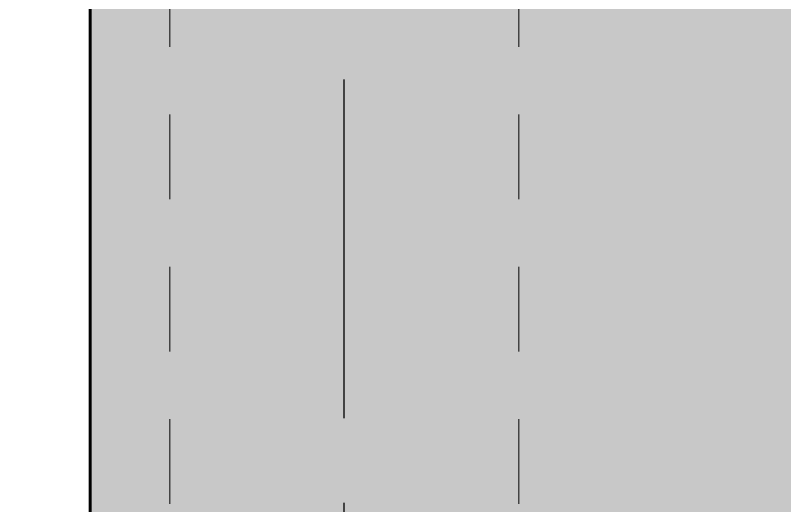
# Model space of a CAD drawing. Header units: inches. Extents: x -4110 to -1807, y 11006 to 12281.
# Drawn here: x -3823.309 to -3822.174, y 11144.877 to 11145.601 of the extents above; entities that cross this region are included whole.
import ezdxf

# ---------------------------------------------------------------- set-up
doc = ezdxf.new("R2010")
doc.units = ezdxf.units.IN
doc.header["$MEASUREMENT"] = 0
doc.linetypes.add('Grid Line 1_2_', pattern=[0.875, 0.5, -0.125, 0.125, -0.125])
doc.linetypes.add('Hidden 1_8_', pattern=[0.1875, 0.125, -0.0625])
for name, color, linetype, lineweight in [('0-1', 7, 'Continuous', 5), ('0-3', 7, 'Continuous', 9), ('A-WALL-5', 250, 'Continuous', 60), ('A-WALL-PATT-1', 253, 'Continuous', 9), ('S-BEAM-5', 254, 'Continuous', 5), ('S-BEAM-8', 7, 'Hidden 1_8_', 9), ('S-GRID-1', 1, 'Grid Line 1_2_', 30)]:
    doc.layers.add(name, color=color, linetype=linetype, lineweight=lineweight)

# ---------------------------------------------------------------- blocks, each defined once
blk = doc.blocks.new('CTR - 1st Phase - Shell_rvt-1-ENLARGED RCP - 1ST FLOOR PLAN - EAST')
at = {"layer": 'A-WALL-PATT-1'}
h = blk.add_hatch(dxfattribs=at)
h.set_pattern_fill('FP_2', color=256, style=0, pattern_type=2)
h.set_pattern_definition([(0, (0, 0), (20.48, 5.12), [0.845, -14.515, 0.845, -14.515, -81.92]), (0, (0, 0), (20.48, 5.12), [-30.72, 0.845, -29.875, 0.845, -14.515, -35.84]), (0, (0, 0), (20.48, 5.12), [-76.8, 0.845, -9.395, 0.845, -24.755]), (120, (7.68, 2.56), (-14.67405, 15.1762003), [0.845, -14.515, 0.845, -14.515, -81.92]), (120, (7.68, 2.56), (-14.67405, 15.1762003), [-30.72, 0.845, -29.875, 0.845, -14.515, -35.84]), (120, (7.68, 2.56), (-14.67405, 15.1762003), [-76.8, 0.845, -9.395, 0.845, -24.755]), (240, (10.24, 12.8), (-5.80595, -20.2962003), [0.845, -14.515, 0.845, -14.515, -81.92]), (240, (10.24, 12.8), (-5.80595, -20.2962003), [-30.72, 0.845, -29.875, 0.845, -14.515, -35.84]), (240, (10.24, 12.8), (-5.80595, -20.2962003), [-76.8, 0.845, -9.395, 0.845, -24.755])])
h.paths.add_polyline_path([(-3823.1987, 11084.2894), (-3823.1987, 11121.9394), (-3823.8237, 11121.9394), (-3823.8237, 11084.2894)], flags=0)
h.paths.add_polyline_path([(-3823.8237, 11130.4394), (-3823.1987, 11130.4394), (-3823.1987, 11144.1533), (-3823.8237, 11144.1533)], flags=0)
h.paths.add_polyline_path([(-3823.1987, 11144.3273), (-3823.1987, 11151.9793), (-3823.8237, 11151.9793), (-3823.8237, 11144.3273), (-3823.666, 11144.3273)], flags=0)
h.paths.add_polyline_path([(-3823.8237, 11152.1533), (-3823.1987, 11152.1533), (-3823.1987, 11164.5894), (-3823.8237, 11164.5894)], flags=0)
h.paths.add_polyline_path([(-3823.1987, 11394.9894), (-3823.1987, 11403.1533), (-3823.8237, 11403.1533), (-3823.8237, 11394.9894)], flags=0)
h.paths.add_polyline_path([(-3823.8237, 11403.3273), (-3823.1987, 11403.3273), (-3823.1987, 11410.9793), (-3823.8237, 11410.9725)], flags=0)
h.paths.add_polyline_path([(-3823.3383, 11411.1533), (-3823.1987, 11411.1533), (-3823.1988, 11428.7644), (-3823.8237, 11428.7644), (-3823.8237, 11411.1533), (-3823.4978, 11411.1533)], flags=0)
at = {"layer": 'A-WALL-5'}
blk.add_line((-3823.1987, 11151.9793), (-3823.1987, 11144.3273), dxfattribs=at)
blk = doc.blocks.new('W-Wide Flange - W12X87-2393869-ENLARGED RCP - 1ST FLOOR PLAN - EAST')
at = {"layer": 'S-BEAM-8'}
for p, q in [((125.674, 0.2575), (133.326, 0.2575)), ((125.674, -0.2575), (133.326, -0.2575))]:
    blk.add_line(p, q, dxfattribs=at)
blk = doc.blocks.new('CTR - 1st Phase - Structure_rvt-1-ENLARGED RCP - 1ST FLOOR PLAN - EAST')
at = {"layer": 'S-BEAM-5'}
h = blk.add_hatch(color=256, dxfattribs=at)
h.paths.add_polyline_path([(-3818.8237, 11144.1533), (-3816.7737, 11144.1533), (-3816.7737, 11277.6644), (-3823.1987, 11277.6644), (-3823.1987, 11152.1533), (-3819.1717, 11152.1533), (-3818.9257, 11152.0513), (-3818.8237, 11151.8053), (-3818.8237, 11144.5013), (-3818.9257, 11144.2552), (-3819.1717, 11144.1533), (-3818.9257, 11144.1533)], flags=0)
h.paths.add_polyline_path([(-3819.1717, 11144.3273), (-3819.0487, 11144.3782), (-3818.9977, 11144.5013), (-3818.9977, 11151.8053), (-3819.0487, 11151.9283), (-3819.1717, 11151.9793), (-3823.1987, 11151.9793), (-3823.1987, 11144.3273)], flags=0)
h.paths.add_polyline_path([(-3823.1987, 11278.6644), (-3816.7737, 11278.6644), (-3816.7737, 11411.1533), (-3819.1717, 11411.1533), (-3818.9257, 11411.0513), (-3818.8237, 11410.8053), (-3818.8237, 11403.5013), (-3818.9257, 11403.2552), (-3819.1717, 11403.1533), (-3823.1987, 11403.1533), (-3823.1987, 11297.4305)], flags=0)
h.paths.add_polyline_path([(-3819.1717, 11403.3273), (-3819.0487, 11403.3782), (-3818.9977, 11403.5013), (-3818.9977, 11410.8053), (-3819.0487, 11410.9283), (-3819.1717, 11410.9793), (-3823.1987, 11410.9725), (-3823.1987, 11403.3273)], flags=0)
at = {"layer": 'S-GRID-1'}
blk.add_line((-3822.8237, 11005.881), (-3822.8237, 12247.5006), dxfattribs=at)
at = {"layer": '0-3', "rotation": 270}
blk.add_blockref('W-Wide Flange - W12X87-2393869-ENLARGED RCP - 1ST FLOOR PLAN - EAST', (-3822.8237, 11277.6533), dxfattribs=at)

msp = doc.modelspace()

# ---------------------------------------------------------------- block references
at = {"layer": '0-1'}
for name in ['CTR - 1st Phase - Structure_rvt-1-ENLARGED RCP - 1ST FLOOR PLAN - EAST', 'CTR - 1st Phase - Shell_rvt-1-ENLARGED RCP - 1ST FLOOR PLAN - EAST']:
    msp.add_blockref(name, (0, 0), dxfattribs=at)

doc.saveas('drawing.dxf')
